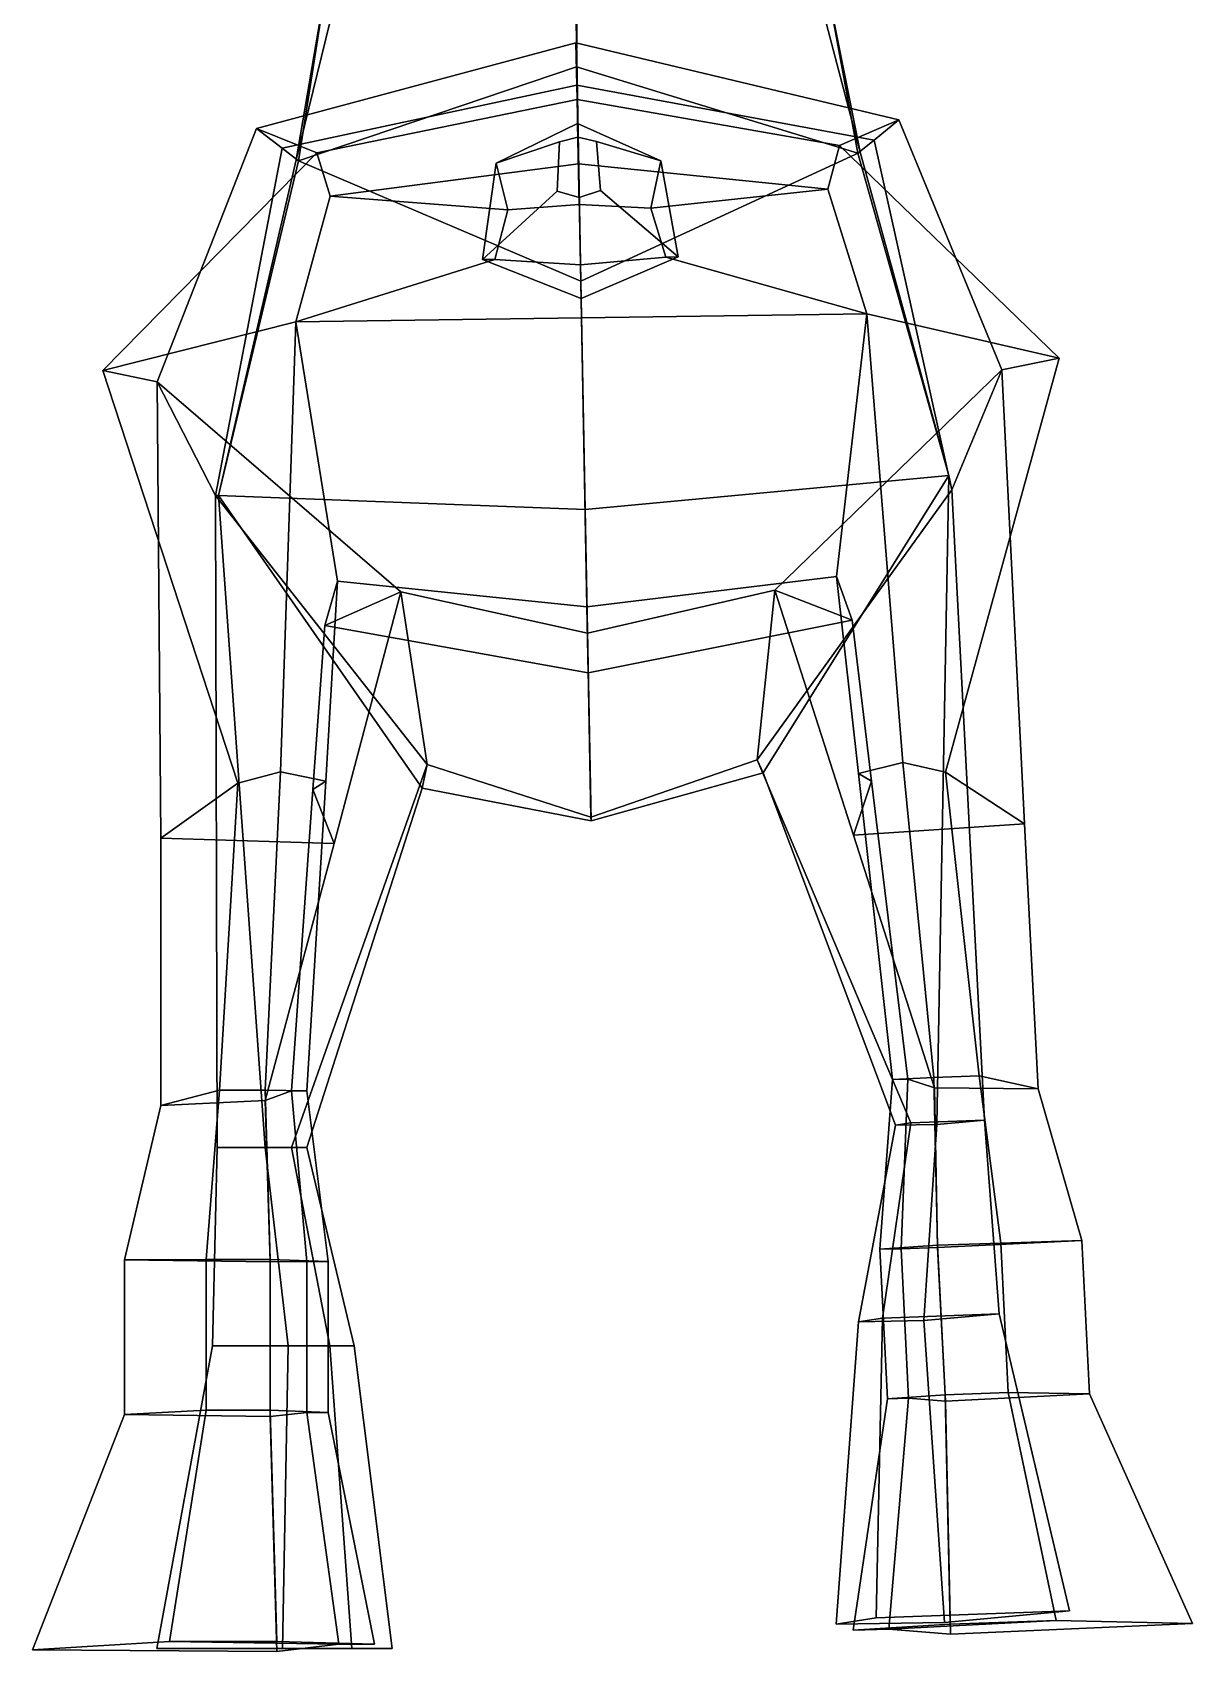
# Model space of a CAD drawing. Extents: x -93 to 98, y -151 to 275.
# Drawn here: x -89.5 to 97.7, y -151.3 to 110.2 of the extents above; entities that cross this region are included whole.
import ezdxf

# ---------------------------------------------------------------- set-up
doc = ezdxf.new("R2010")
doc.units = 0

msp = doc.modelspace()

# ---------------------------------------------------------------- linework, layer by layer
for points in [[(-46.904907, 89.558929, 172.664017), (-38.073772, 125.851601, 185.699387), (-34.984089, 142.189789, 166.360947), (-41.950005, 118.586975, 150.588089)], [(38.746593, 117.472328, 150.588089), (32.691036, 141.25502, 166.360947), (35.151478, 124.840164, 185.699387), (44.102505, 90.815994, 172.664017)], [(-46.904907, 89.558929, 172.664017), (-1.013601, 70.012199, 207.425934), (-1.720453, 111.848595, 208.929657), (-38.073772, 125.851601, 185.699387)], [(44.102505, 90.815994, 172.664017), (35.151478, 124.840164, 185.699387), (-1.720453, 111.848595, 208.929657), (-1.013601, 70.012199, 207.425934)], [(-46.527882, 89.412331, 132.681625), (-41.950005, 118.586975, 150.588089), (-1.519726, 122.296745, 145.54921), (-1.678059, 104.59832, 134.417984)], [(43.731304, 90.659058, 132.681625), (-1.678059, 104.59832, 134.417984), (-1.519726, 122.296745, 145.54921), (38.746593, 117.472328, 150.588089)], [(-59.472378, 35.398727, 152.718399), (-46.904907, 89.558929, 172.664017), (-41.950005, 118.586975, 150.588089), (-46.527882, 89.412331, 132.681625)], [(58.398491, 38.603886, 152.321945), (43.731304, 90.659058, 132.681625), (38.746593, 117.472328, 150.588089), (44.102505, 90.815994, 172.664017)], [(-53.349297, 94.619698, 11.728958), (-49.199696, 91.45195, 99.587082), (-1.620686, 101.611992, 99.332108), (-1.785336, 108.471321, 11.728958)], [(-1.785336, 108.471321, 11.728958), (-1.577137, 99.345123, -27.632124), (-43.600552, 90.73024, -27.416555), (-53.349297, 94.619698, 11.728958)], [(50.349072, 96.052048, 11.728958), (-1.785336, 108.471321, 11.728958), (-1.620686, 101.611992, 99.332108), (46.323357, 92.771393, 99.587082)], [(-1.785336, 108.471321, 11.728958), (50.349072, 96.052048, 11.728958), (40.754906, 91.895393, -27.416555), (-1.577137, 99.345123, -27.632124)], [(-1.620686, 101.611992, 99.332108), (-49.199696, 91.45195, 99.587082), (-46.527882, 89.412331, 132.681625), (-1.678059, 104.59832, 134.417984)], [(-1.620686, 101.611992, 99.332108), (-1.678059, 104.59832, 134.417984), (43.731304, 90.659058, 132.681625), (46.323357, 92.771393, 99.587082)], [(-1.577137, 99.345123, -27.632124), (-1.377321, 88.944389, -64.054337), (-41.438705, 83.725647, -52.901173), (-43.600552, 90.73024, -27.416555)], [(-1.577137, 99.345123, -27.632124), (40.754906, 91.895393, -27.416555), (38.863277, 84.834824, -52.901173), (-1.377321, 88.944389, -64.054337)], [(-53.349297, 94.619698, 11.728958), (-43.600552, 90.73024, -27.416555), (-78.138741, 55.589909, -26.539145), (-69.367599, 53.75296, 26.31255)], [(-69.367599, 53.75296, 26.31255), (-59.951916, 35.353184, 100.591103), (-49.199696, 91.45195, 99.587082), (-53.349297, 94.619698, 11.728958)], [(-14.674813, 89.064651, -76.904526), (-12.791979, 81.481094, -64.648087), (-1.251318, 82.38578, -67.19838), (-1.501868, 95.427307, -76.930283)], [(-4.453685, 92.467087, -99.368568), (-14.674813, 89.064651, -76.904526), (-1.501868, 95.427307, -76.930283), (-1.46011, 93.253716, -99.380936)], [(11.908497, 89.431854, -76.904526), (-1.501868, 95.427307, -76.930283), (-1.251318, 82.38578, -67.19838), (10.31797, 81.800301, -64.648087)], [(1.562093, 92.550186, -99.368568), (-1.46011, 93.253716, -99.380936), (-1.501868, 95.427307, -76.930283), (11.908497, 89.431854, -76.904526)], [(50.349072, 96.052048, 11.728958), (66.941505, 55.65625, 26.31255), (76.181015, 57.553509, -26.539145), (40.754906, 91.895393, -27.416555)], [(66.941505, 55.65625, 26.31255), (50.349072, 96.052048, 11.728958), (46.323357, 92.771393, 99.587082), (58.87701, 36.282314, 100.912956)], [(-4.799368, 84.516182, -99.395882), (-16.86755, 73.478676, -84.661583), (-14.674813, 89.064651, -76.904526), (-4.453685, 92.467087, -99.368568)], [(-1.272299, 83.477837, -99.414566), (-4.799368, 84.516182, -99.395882), (-4.453685, 92.467087, -99.368568), (-1.46011, 93.253716, -99.380936)], [(-1.272299, 83.477837, -99.414566), (-1.46011, 93.253716, -99.380936), (1.562093, 92.550186, -99.368568), (2.213013, 84.613045, -99.395882)], [(2.213013, 84.613045, -99.395882), (1.562093, 92.550186, -99.368568), (11.908497, 89.431854, -76.904526), (14.698776, 73.914688, -84.661583)], [(76.181015, 57.553509, -26.539145), (45.165104, 64.690048, -57.637566), (38.863277, 84.834824, -52.901173), (40.754906, 91.895393, -27.416555)], [(58.87701, 36.282314, 100.912956), (46.323357, 92.771393, 99.587082), (43.731304, 90.659058, 132.681625), (58.398491, 38.603886, 152.321945)], [(-78.138741, 55.589909, -26.539145), (-43.600552, 90.73024, -27.416555), (-41.438705, 83.725647, -52.901173), (-46.96336, 63.417492, -57.637566)], [(-59.951916, 35.353184, 100.591103), (-59.472378, 35.398727, 152.718399), (-46.527882, 89.412331, 132.681625), (-49.199696, 91.45195, 99.587082)], [(-59.472378, 35.398727, 152.718399), (-0.304987, 33.127678, 196.131226), (-1.013601, 70.012199, 207.425934), (-46.904907, 89.558929, 172.664017)], [(-12.791979, 81.481094, -64.648087), (-41.438705, 83.725647, -52.901173), (-1.377321, 88.944389, -64.054337), (-1.251318, 82.38578, -67.19838)], [(-16.86755, 73.478676, -84.661583), (-14.886393, 73.50605, -70.284637), (-12.791979, 81.481094, -64.648087), (-14.674813, 89.064651, -76.904526)], [(10.31797, 81.800301, -64.648087), (-1.251318, 82.38578, -67.19838), (-1.377321, 88.944389, -64.054337), (38.863277, 84.834824, -52.901173)], [(58.398491, 38.603886, 152.321945), (44.102505, 90.815994, 172.664017), (-1.013601, 70.012199, 207.425934), (-0.304987, 33.127678, 196.131226)], [(14.698776, 73.914688, -84.661583), (11.908497, 89.431854, -76.904526), (10.31797, 81.800301, -64.648087), (12.71762, 73.887329, -70.284637)], [(-14.886393, 73.50605, -70.284637), (-46.96336, 63.417492, -57.637566), (-41.438705, 83.725647, -52.901173), (-12.791979, 81.481094, -64.648087)], [(-1.272299, 83.477837, -99.414566), (-0.959111, 67.175911, -85.983833), (-16.86755, 73.478676, -84.661583), (-4.799368, 84.516182, -99.395882)], [(-1.272299, 83.477837, -99.414566), (2.213013, 84.613045, -99.395882), (14.698776, 73.914688, -84.661583), (-0.959111, 67.175911, -85.983833)], [(12.71762, 73.887329, -70.284637), (10.31797, 81.800301, -64.648087), (38.863277, 84.834824, -52.901173), (45.165104, 64.690048, -57.637566)], [(-14.886393, 73.50605, -70.284637), (-1.063507, 72.609894, -74.134712), (-0.89913, 64.053772, -75.895302), (-46.96336, 63.417492, -57.637566)], [(-0.959111, 67.175911, -85.983833), (-1.063507, 72.609894, -74.134712), (-14.886393, 73.50605, -70.284637), (-16.86755, 73.478676, -84.661583)], [(-0.959111, 67.175911, -85.983833), (14.698776, 73.914688, -84.661583), (12.71762, 73.887329, -70.284637), (-1.063507, 72.609894, -74.134712)], [(12.71762, 73.887329, -70.284637), (45.165104, 64.690048, -57.637566), (-0.89913, 64.053772, -75.895302), (-1.063507, 72.609894, -74.134712)], [(-46.96336, 63.417492, -57.637566), (-49.44471, -9.223953, -61.550529), (-56.311844, -11.060188, -56.935139), (-78.138741, 55.589909, -26.539145)], [(-46.96336, 63.417492, -57.637566), (-40.243954, 21.53685, -40.067612), (-42.120262, -10.756102, -57.699474), (-49.44471, -9.223953, -61.550529)], [(-0.003356, 17.427282, -51.220783), (-40.243954, 21.53685, -40.067612), (-46.96336, 63.417492, -57.637566), (-0.89913, 64.053772, -75.895302)], [(-0.003356, 17.427282, -51.220783), (-0.89913, 64.053772, -75.895302), (45.165104, 64.690048, -57.637566), (40.29327, 22.274862, -40.067612)], [(45.165104, 64.690048, -57.637566), (50.978371, -7.706776, -61.550529), (43.796219, -9.487868, -57.699474), (40.29327, 22.274862, -40.067612)], [(45.165104, 64.690048, -57.637566), (76.181015, 57.553509, -26.539145), (57.875366, -9.280203, -56.935139), (50.978371, -7.706776, -61.550529)], [(66.941505, 55.65625, 26.31255), (70.631989, -17.655033, 3.448046), (57.875366, -9.280203, -56.935139), (76.181015, 57.553509, -26.539145)], [(-69.367599, 53.75296, 26.31255), (-78.138741, 55.589909, -26.539145), (-56.311844, -11.060188, -56.935139), (-68.73616, -19.960688, 3.448046)], [(30.314854, 20.074638, 26.31255), (66.941505, 55.65625, 26.31255), (58.87701, 36.282314, 100.912956), (27.475462, -7.29615, 105.054085)], [(66.941505, 55.65625, 26.31255), (30.314854, 20.074638, 26.31255), (42.999481, -19.475489, 8.482831), (70.631989, -17.655033, 3.448046)], [(-30.059229, 19.827023, 26.31255), (-25.787741, -8.048353, 101.591736), (-59.951916, 35.353184, 100.591103), (-69.367599, 53.75296, 26.31255)], [(-69.367599, 53.75296, 26.31255), (-68.73616, -19.960688, 3.448046), (-40.811348, -20.786957, 8.482831), (-30.059229, 19.827023, 26.31255)], [(0.660891, -17.147861, 152.718399), (28.447315, -9.398434, 141.419006), (58.398491, 38.603886, 152.321945), (-0.304987, 33.127678, 196.131226)], [(49.787365, -66.290962, 139.57399), (56.455074, -66.168968, 145.326157), (58.398491, 38.603886, 152.321945), (28.447315, -9.398434, 141.419006)], [(56.455074, -66.168968, 145.326157), (64.134491, -65.498543, 125.309509), (58.87701, 36.282314, 100.912956), (58.398491, 38.603886, 152.321945)], [(-51.915657, -69.920158, 140.399323), (-59.472378, 35.398727, 152.718399), (-59.951916, 35.353184, 100.591103), (-59.664753, -69.920158, 120.255241)], [(-47.663128, -69.920158, 120.705521), (-59.664753, -69.920158, 120.255241), (-59.951916, 35.353184, 100.591103), (-25.787741, -8.048353, 101.591736)], [(0.660891, -17.147861, 152.718399), (-0.304987, 33.127678, 196.131226), (-59.472378, 35.398727, 152.718399), (-26.575758, -11.875451, 138.269974)], [(-45.187454, -69.920158, 134.695984), (-26.575758, -11.875451, 138.269974), (-59.472378, 35.398727, 152.718399), (-51.915657, -69.920158, 140.399323)], [(52.24078, -65.92691, 125.644386), (27.475462, -7.29615, 105.054085), (58.87701, 36.282314, 100.912956), (64.134491, -65.498543, 125.309509)], [(-42.120262, -10.756102, -57.699474), (-40.243954, 21.53685, -40.067612), (-42.273251, 14.364079, -25.658775), (-44.218185, -12.088271, -54.351074)], [(0.202208, 6.727342, -25.438135), (-42.273251, 14.364079, -25.658775), (-40.243954, 21.53685, -40.067612), (-0.003356, 17.427282, -51.220783)], [(0.202208, 6.727342, -25.438135), (-0.003356, 17.427282, -51.220783), (40.29327, 22.274862, -40.067612), (42.799862, 15.264961, -25.658775)], [(40.29327, 22.274862, -40.067612), (43.796219, -9.487868, -57.699474), (45.941734, -10.732817, -54.351074), (42.799862, 15.264961, -25.658775)], [(-40.811348, -20.786957, 8.482831), (-44.218185, -12.088271, -54.351074), (-42.273251, 14.364079, -25.658775), (-30.059229, 19.827023, 26.31255)], [(-30.059229, 19.827023, 26.31255), (-42.273251, 14.364079, -25.658775), (0.202208, 6.727342, -25.438135), (0.078512, 13.165946, 26.31255)], [(0.078512, 13.165946, 26.31255), (0.649739, -16.56739, 101.840897), (-25.787741, -8.048353, 101.591736), (-30.059229, 19.827023, 26.31255)], [(0.078512, 13.165946, 26.31255), (30.314854, 20.074638, 26.31255), (27.475462, -7.29615, 105.054085), (0.649739, -16.56739, 101.840897)], [(30.314854, 20.074638, 26.31255), (0.078512, 13.165946, 26.31255), (0.202208, 6.727342, -25.438135), (42.799862, 15.264961, -25.658775)], [(42.999481, -19.475489, 8.482831), (30.314854, 20.074638, 26.31255), (42.799862, 15.264961, -25.658775), (45.941734, -10.732817, -54.351074)], [(0.649739, -16.56739, 101.840897), (27.475462, -7.29615, 105.054085), (28.447315, -9.398434, 141.419006), (0.660891, -17.147861, 152.718399)], [(52.24078, -65.92691, 125.644386), (49.787365, -66.290962, 139.57399), (28.447315, -9.398434, 141.419006), (27.475462, -7.29615, 105.054085)], [(50.978371, -7.706776, -61.550529), (55.992104, -58.571793, -62.19162), (49.33075, -58.939342, -62.19162), (43.796219, -9.487868, -57.699474)], [(55.992104, -58.571793, -62.19162), (50.978371, -7.706776, -61.550529), (57.875366, -9.280203, -56.935139), (63.305492, -58.307098, -62.19162)], [(-51.915657, -60.639885, -62.19162), (-59.295399, -60.639885, -62.19162), (-56.311844, -11.060188, -56.935139), (-49.44471, -9.223953, -61.550529)], [(-49.44471, -9.223953, -61.550529), (-42.120262, -10.756102, -57.699474), (-45.187454, -60.76725, -62.19162), (-51.915657, -60.639885, -62.19162)], [(-47.663128, -69.920158, 120.705521), (-25.787741, -8.048353, 101.591736), (-26.575758, -11.875451, 138.269974), (-45.187454, -69.920158, 134.695984)], [(0.649739, -16.56739, 101.840897), (0.660891, -17.147861, 152.718399), (-26.575758, -11.875451, 138.269974), (-25.787741, -8.048353, 101.591736)], [(49.33075, -58.939342, -62.19162), (51.774055, -58.857864, -62.19162), (45.941734, -10.732817, -54.351074), (43.796219, -9.487868, -57.699474)], [(57.875366, -9.280203, -56.935139), (70.631989, -17.655033, 3.448046), (72.786217, -60.448574, -9.898507), (63.305492, -58.307098, -62.19162)], [(-56.311844, -11.060188, -56.935139), (-59.295399, -60.639885, -62.19162), (-68.73616, -63.142487, -9.898507), (-68.73616, -19.960688, 3.448046)], [(-47.652569, -60.77425, -62.19162), (-44.218185, -12.088271, -54.351074), (-40.811348, -20.786957, 8.482831), (-51.915657, -62.332523, -9.898507)], [(-45.187454, -60.76725, -62.19162), (-42.120262, -10.756102, -57.699474), (-44.218185, -12.088271, -54.351074), (-47.652569, -60.77425, -62.19162)], [(51.774055, -58.857864, -62.19162), (56.076546, -60.24921, -9.898507), (42.999481, -19.475489, 8.482831), (45.941734, -10.732817, -54.351074)], [(70.631989, -17.655033, 3.448046), (42.999481, -19.475489, 8.482831), (56.076546, -60.24921, -9.898507), (72.786217, -60.448574, -9.898507)], [(-68.73616, -19.960688, 3.448046), (-68.73616, -63.142487, -9.898507), (-51.915657, -62.332523, -9.898507), (-40.811348, -20.786957, 8.482831)], [(47.286076, -86.343605, -76.387535), (49.33075, -58.939342, -62.19162), (55.992104, -58.571793, -62.19162), (56.574879, -85.695168, -76.760735)], [(50.695953, -86.237335, -75.47596), (51.774055, -58.857864, -62.19162), (49.33075, -58.939342, -62.19162), (47.286076, -86.343605, -76.387535)], [(56.593494, -86.064987, -40.829048), (56.076546, -60.24921, -9.898507), (51.774055, -58.857864, -62.19162), (50.695953, -86.237335, -75.47596)], [(66.78038, -85.325798, -75.505424), (56.574879, -85.695168, -76.760735), (55.992104, -58.571793, -62.19162), (63.305492, -58.307098, -62.19162)], [(79.83831, -84.89724, -40.829048), (66.78038, -85.325798, -75.505424), (63.305492, -58.307098, -62.19162), (72.786217, -60.448574, -9.898507)], [(-74.59964, -88.025177, -40.829048), (-68.73616, -63.142487, -9.898507), (-59.295399, -60.639885, -62.19162), (-61.425476, -87.980812, -75.505424)], [(-51.127377, -88.353989, -40.829048), (-51.915657, -62.332523, -9.898507), (-68.73616, -63.142487, -9.898507), (-74.59964, -88.025177, -40.829048)], [(-61.425476, -87.980812, -75.505424), (-59.295399, -60.639885, -62.19162), (-51.915657, -60.639885, -62.19162), (-51.127377, -87.980812, -76.760735)], [(-41.738468, -88.295326, -76.387535), (-51.127377, -87.980812, -76.760735), (-51.915657, -60.639885, -62.19162), (-45.187454, -60.76725, -62.19162)], [(-51.127377, -88.353989, -40.829048), (-45.178413, -88.312584, -75.47596), (-47.652569, -60.77425, -62.19162), (-51.915657, -62.332523, -9.898507)], [(-45.178413, -88.312584, -75.47596), (-41.738468, -88.295326, -76.387535), (-45.187454, -60.76725, -62.19162), (-47.652569, -60.77425, -62.19162)], [(56.593494, -86.064987, -40.829048), (79.83831, -84.89724, -40.829048), (72.786217, -60.448574, -9.898507), (56.076546, -60.24921, -9.898507)], [(43.828476, -98.031807, 129.291504), (49.787365, -66.290962, 139.57399), (52.24078, -65.92691, 125.644386), (47.704872, -97.456612, 107.28273)], [(54.363457, -97.83905, 138.379913), (56.455074, -66.168968, 145.326157), (49.787365, -66.290962, 139.57399), (43.828476, -98.031807, 129.291504)], [(47.704872, -97.456612, 107.28273), (52.24078, -65.92691, 125.644386), (64.134491, -65.498543, 125.309509), (66.496941, -96.779793, 106.753624)], [(54.363457, -97.83905, 138.379913), (66.496941, -96.779793, 106.753624), (64.134491, -65.498543, 125.309509), (56.455074, -66.168968, 145.326157)], [(-41.473812, -101.947495, 103.163269), (-60.436382, -101.947495, 102.45182), (-59.664753, -69.920158, 120.255241), (-47.663128, -69.920158, 120.705521)], [(-48.19281, -101.947495, 134.279449), (-51.915657, -69.920158, 140.399323), (-59.664753, -69.920158, 120.255241), (-60.436382, -101.947495, 102.45182)], [(-48.19281, -101.947495, 134.279449), (-37.562244, -101.947495, 125.268181), (-45.187454, -69.920158, 134.695984), (-51.915657, -69.920158, 140.399323)], [(-37.562244, -101.947495, 125.268181), (-41.473812, -101.947495, 103.163269), (-47.663128, -69.920158, 120.705521), (-45.187454, -69.920158, 134.695984)], [(48.50185, -110.494911, -51.1301), (47.286076, -86.343605, -76.387535), (56.574879, -85.695168, -76.760735), (57.78894, -109.812469, -51.176746)], [(51.911823, -110.390511, -51.016148), (50.695953, -86.237335, -75.47596), (47.286076, -86.343605, -76.387535), (48.50185, -110.494911, -51.1301)], [(57.841103, -110.848648, -18.708647), (56.593494, -86.064987, -40.829048), (50.695953, -86.237335, -75.47596), (51.911823, -110.390511, -51.016148)], [(67.994446, -109.443108, -51.019833), (57.78894, -109.812469, -51.176746), (56.574879, -85.695168, -76.760735), (66.78038, -85.325798, -75.505424)], [(57.841103, -110.848648, -18.708647), (81.085922, -109.680908, -18.708647), (79.83831, -84.89724, -40.829048), (56.593494, -86.064987, -40.829048)], [(81.085922, -109.680908, -18.708647), (67.994446, -109.443108, -51.019833), (66.78038, -85.325798, -75.505424), (79.83831, -84.89724, -40.829048)], [(-74.59964, -113.033699, -18.708647), (-74.59964, -88.025177, -40.829048), (-61.425476, -87.980812, -75.505424), (-61.425476, -112.316933, -51.019833)], [(-51.127377, -113.362511, -18.708647), (-51.127377, -88.353989, -40.829048), (-74.59964, -88.025177, -40.829048), (-74.59964, -113.033699, -18.708647)], [(-61.425476, -112.316933, -51.019833), (-61.425476, -87.980812, -75.505424), (-51.127377, -87.980812, -76.760735), (-51.127377, -112.316933, -51.176746)], [(-41.738468, -112.665749, -51.1301), (-51.127377, -112.316933, -51.176746), (-51.127377, -87.980812, -76.760735), (-41.738468, -88.295326, -76.387535)], [(-51.127377, -113.362511, -18.708647), (-45.178413, -112.684906, -51.016148), (-45.178413, -88.312584, -75.47596), (-51.127377, -88.353989, -40.829048)], [(-45.178413, -112.684906, -51.016148), (-41.738468, -112.665749, -51.1301), (-41.738468, -88.295326, -76.387535), (-45.178413, -88.312584, -75.47596)], [(40.214394, -146.874924, 145.249084), (43.828476, -98.031807, 129.291504), (47.704872, -97.456612, 107.28273), (46.649212, -145.863083, 105.848549)], [(57.702461, -146.578156, 161.504181), (54.363457, -97.83905, 138.379913), (43.828476, -98.031807, 129.291504), (40.214394, -146.874924, 145.249084)], [(46.649212, -145.863083, 105.848549), (47.704872, -97.456612, 107.28273), (66.496941, -96.779793, 106.753624), (77.844048, -144.737717, 104.877975)], [(57.702461, -146.578156, 161.504181), (77.844048, -144.737717, 104.877975), (66.496941, -96.779793, 106.753624), (54.363457, -97.83905, 138.379913)], [(-37.94973, -150.792282, 102.993317), (-69.427589, -150.792282, 101.719826), (-60.436382, -101.947495, 102.45182), (-41.473812, -101.947495, 103.163269)], [(-49.103264, -150.792282, 158.691269), (-48.19281, -101.947495, 134.279449), (-60.436382, -101.947495, 102.45182), (-69.427589, -150.792282, 101.719826)], [(-49.103264, -150.792282, 158.691269), (-31.456532, -150.792282, 142.561111), (-37.562244, -101.947495, 125.268181), (-48.19281, -101.947495, 134.279449)], [(-31.456532, -150.792282, 142.561111), (-37.94973, -150.792282, 102.993317), (-41.473812, -101.947495, 103.163269), (-37.562244, -101.947495, 125.268181)], [(42.974712, -147.851578, -47.103752), (48.50185, -110.494911, -51.1301), (57.78894, -109.812469, -51.176746), (58.585682, -146.877075, -47.330978)], [(75.730934, -146.256531, -46.566677), (58.585682, -146.877075, -47.330978), (57.78894, -109.812469, -51.176746), (67.994446, -109.443108, -51.019833)], [(58.666626, -148.485062, 26.987242), (97.730225, -146.767395, 26.987242), (81.085922, -109.680908, -18.708647), (57.841103, -110.848648, -18.708647)], [(97.730225, -146.767395, 26.987242), (75.730934, -146.256531, -46.566677), (67.994446, -109.443108, -51.019833), (81.085922, -109.680908, -18.708647)], [(-89.483971, -150.995377, 26.987242), (-74.59964, -113.033699, -18.708647), (-61.425476, -112.316933, -51.019833), (-67.351364, -149.678848, -46.566677)], [(-67.351364, -149.678848, -46.566677), (-61.425476, -112.316933, -51.019833), (-51.127377, -112.316933, -51.176746), (-50.050552, -149.678848, -47.330978)], [(-34.27718, -150.091293, -47.103752), (-50.050552, -149.678848, -47.330978), (-51.127377, -112.316933, -51.176746), (-41.738468, -112.665749, -51.1301)], [(48.702999, -147.666763, -46.54874), (51.911823, -110.390511, -51.016148), (48.50185, -110.494911, -51.1301), (42.974712, -147.851578, -47.103752)], [(58.666626, -148.485062, 26.987242), (57.841103, -110.848648, -18.708647), (51.911823, -110.390511, -51.016148), (48.702999, -147.666763, -46.54874)], [(-50.050552, -151.301407, 26.987242), (-51.127377, -113.362511, -18.708647), (-74.59964, -113.033699, -18.708647), (-89.483971, -150.995377, 26.987242)], [(-50.050552, -151.301407, 26.987242), (-40.056301, -150.113968, -46.54874), (-45.178413, -112.684906, -51.016148), (-51.127377, -113.362511, -18.708647)], [(-40.056301, -150.113968, -46.54874), (-34.27718, -150.091293, -47.103752), (-41.738468, -112.665749, -51.1301), (-45.178413, -112.684906, -51.016148)], [(77.844048, -144.737717, 104.877975), (57.702461, -146.578156, 161.504181), (40.214394, -146.874924, 145.249084), (46.649212, -145.863083, 105.848549)], [(75.730934, -146.256531, -46.566677), (48.702999, -147.666763, -46.54874), (42.974712, -147.851578, -47.103752), (58.585682, -146.877075, -47.330978)], [(97.730225, -146.767395, 26.987242), (58.666626, -148.485062, 26.987242), (48.702999, -147.666763, -46.54874), (75.730934, -146.256531, -46.566677)], [(-89.483971, -150.995377, 26.987242), (-67.351364, -149.678848, -46.566677), (-40.056301, -150.113968, -46.54874), (-50.050552, -151.301407, 26.987242)], [(-69.427589, -150.792282, 101.719826), (-37.94973, -150.792282, 102.993317), (-31.456532, -150.792282, 142.561111), (-49.103264, -150.792282, 158.691269)], [(-67.351364, -149.678848, -46.566677), (-50.050552, -149.678848, -47.330978), (-34.27718, -150.091293, -47.103752), (-40.056301, -150.113968, -46.54874)]]:
    msp.add_3dface(points)

doc.saveas('drawing.dxf')
